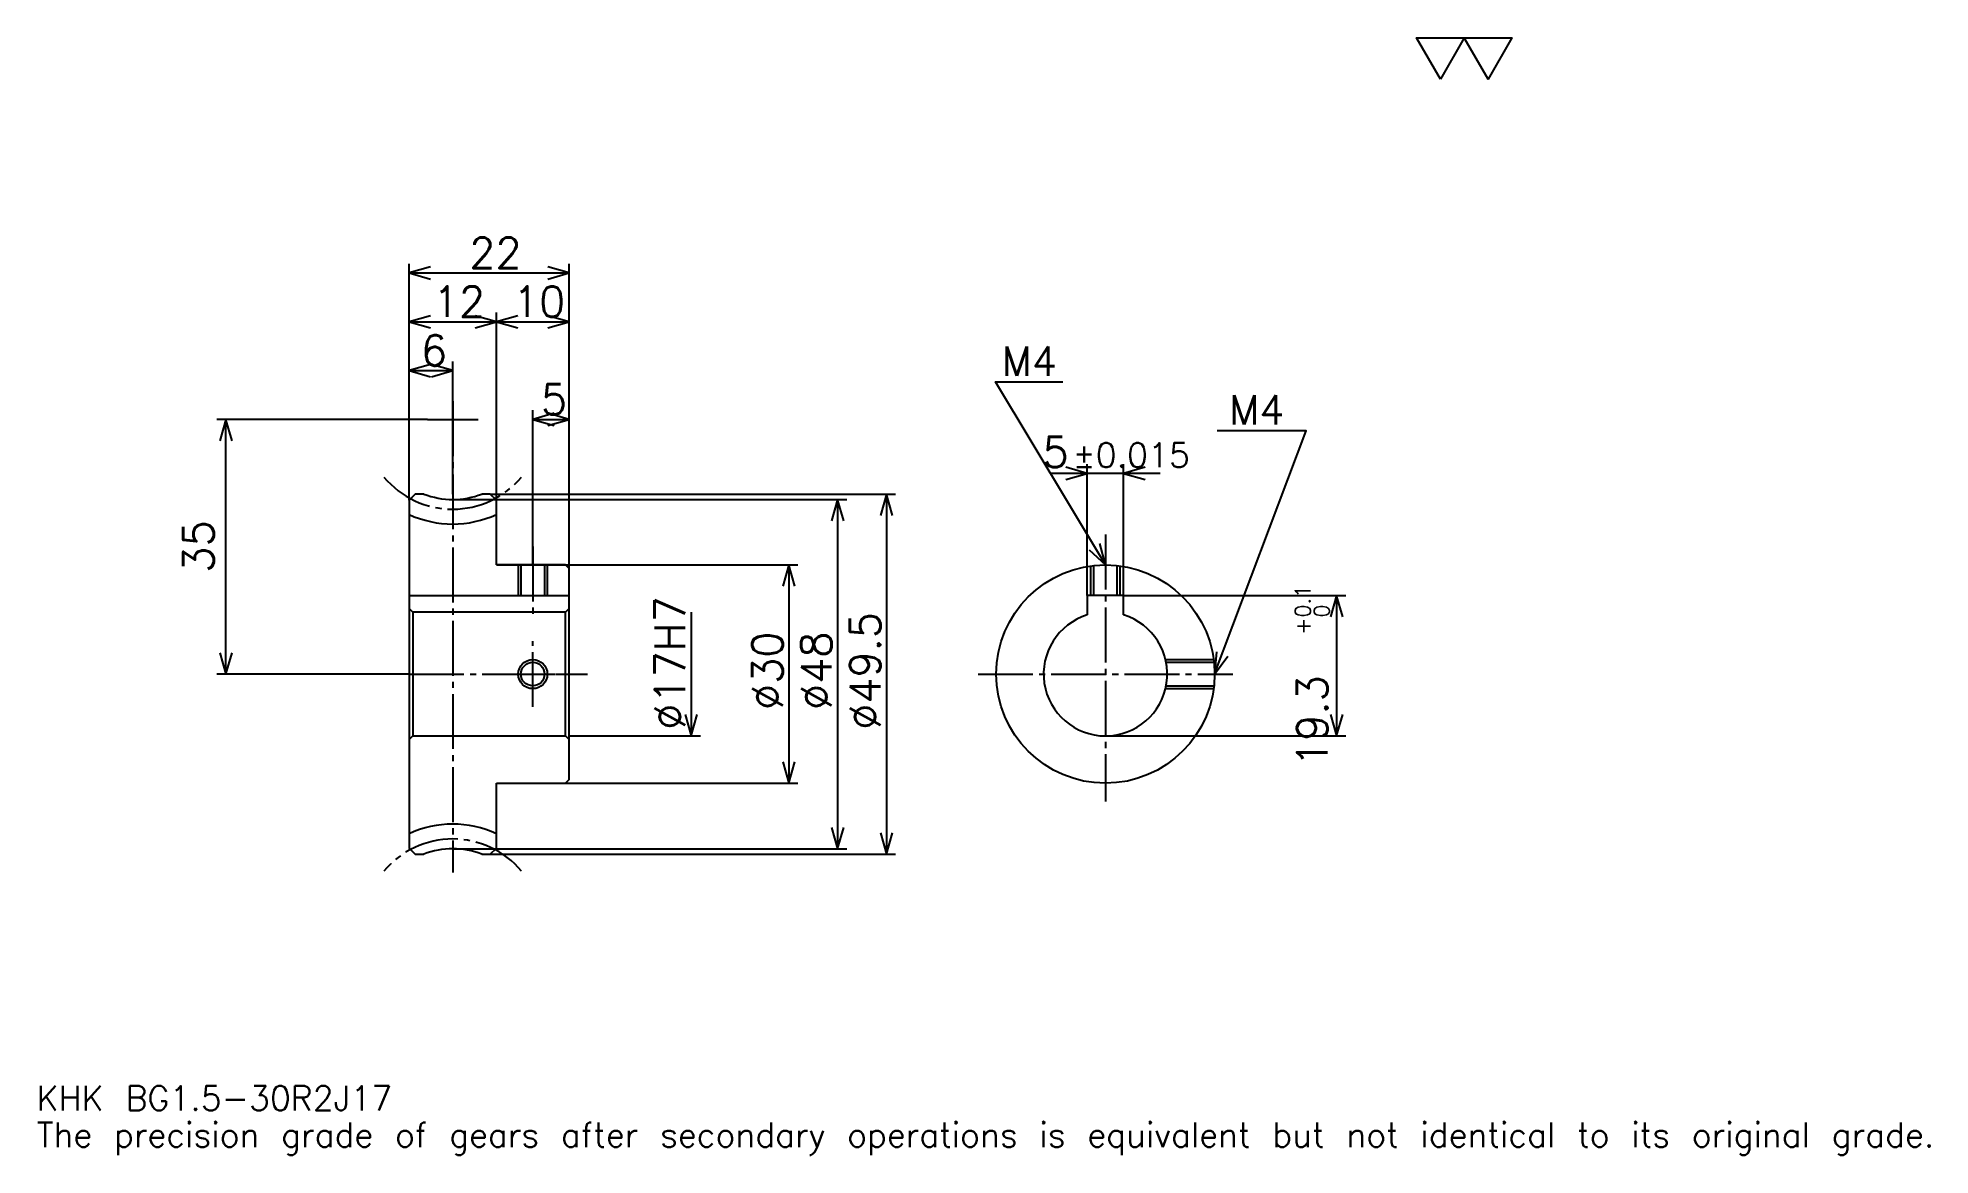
# Model space of a CAD drawing. Extents: x 9 to 269, y 3 to 157.
import ezdxf

# ---------------------------------------------------------------- set-up
doc = ezdxf.new("R2010")
doc.units = 0
doc.linetypes.add('DASHDOT', pattern=[10.064517, 7.548387, -0.83871, 0.83871, -0.83871])
doc.layers.get('0').update_dxf_attribs({"linetype": 'CONTINUOUS'})
doc.layers.add('DASHDOT', color=6, linetype='DASHDOT')
doc.styles.add('KANJI', font='TXT', dxfattribs={"bigfont": 'BIGFONT'})

msp = doc.modelspace()

# ---------------------------------------------------------------- linework, layer by layer
at = {"color": 5}
for p, q in [((59.548386, 93.943542), (59.548386, 125.580643)), ((81.548386, 93.943542), (81.548386, 125.580643)), ((59.548386, 124.322571), (81.548386, 124.322571)), ((59.548386, 117.6129), (71.548386, 117.6129)), ((71.548386, 93.943542), (71.548386, 118.870956)), ((71.548386, 117.6129), (81.548386, 117.6129)), ((65.548386, 93.943542), (65.548386, 112.161285)), ((59.548386, 110.903221), (65.548386, 110.903221)), ((62.064514, 104.193542), (33.129028, 104.193542)), ((34.387093, 69.193542), (34.387093, 104.193542)), ((76.548386, 93.943542), (76.548386, 105.451607)), ((76.548386, 104.193542), (81.548386, 104.193542)), ((162.790314, 96.774185), (147.7258, 96.774185)), ((152.758057, 79.993546), (152.758057, 98.032257)), ((157.758057, 79.993546), (157.758057, 98.032257)), ((59.548386, 93.104836), (59.548386, 93.943542)), ((70.709679, 93.943542), (81.548386, 93.943542)), ((71.548386, 93.104836), (71.548386, 93.943542)), ((76.548386, 84.193542), (76.548386, 93.943542)), ((76.548386, 84.193542), (76.548386, 93.943542)), ((81.548386, 93.943542), (126.41935, 93.943542)), ((81.548386, 83.693542), (81.548386, 93.943542)), ((125.161285, 93.943542), (125.161285, 44.443542)), ((65.548386, 93.193542), (81.548386, 93.193542)), ((81.548386, 93.193542), (119.709671, 93.193542)), ((118.451614, 93.193542), (118.451614, 45.193542)), ((71.548386, 84.193542), (81.548386, 84.193542)), ((81.548386, 84.193542), (113, 84.193542)), ((111.741936, 84.193542), (111.741936, 54.193542)), ((157.758057, 79.993546), (188.290329, 79.993546)), ((187.032257, 79.993546), (187.032257, 60.693542)), ((98.322578, 77.693542), (98.322578, 60.693542)), ((59.548386, 69.193542), (33.129028, 69.193542)), ((81.548386, 60.693542), (99.580643, 60.693542)), ((155.258057, 60.693542), (188.290329, 60.693542)), ((71.548386, 54.193542), (81.548386, 54.193542)), ((81.548386, 54.193542), (113, 54.193542)), ((65.548386, 45.193542), (81.548386, 45.193542)), ((70.709679, 44.443542), (81.548386, 44.443542)), ((81.548386, 45.193542), (119.709671, 45.193542)), ((81.548386, 44.443542), (126.41935, 44.443542))]:
    msp.add_line(p, q, dxfattribs=at)
at = {"color": 4}
for p, q in [((59.548386, 79.993546), (81.548386, 79.993546)), ((81.548386, 78.193542), (81.048386, 77.693542)), ((59.548386, 60.193542), (60.048386, 60.693542)), ((81.548386, 60.193542), (81.048386, 60.693542))]:
    msp.add_line(p, q, dxfattribs=at)
at = {"color": 7}
msp.add_lwpolyline([(201.290329, 150.967743), (198.019363, 156.637421), (211.103226, 156.637421), (207.83226, 150.967743), (204.561295, 156.637421), (201.290329, 150.967743)], dxfattribs=at)
at = {"color": 5}
for points in [[(62.483871, 125.161285), (59.548386, 124.322571), (62.483871, 123.483864)], [(78.6129, 123.483864), (81.548386, 124.322571), (78.6129, 125.161285)], [(62.483871, 118.451607), (59.548386, 117.6129), (62.483871, 116.774185)], [(68.6129, 116.774185), (71.548386, 117.6129), (68.6129, 118.451607)], [(74.483871, 118.451607), (71.548386, 117.6129), (74.483871, 116.774185)], [(78.6129, 116.774185), (81.548386, 117.6129), (78.6129, 118.451607)], [(62.483871, 111.741928), (59.548386, 110.903221), (62.483871, 110.064514)], [(62.6129, 110.064514), (65.548386, 110.903221), (62.6129, 111.741928)], [(155.258057, 84.193542), (140.161285, 109.354828), (149.387085, 109.354828)], [(35.225803, 101.258057), (34.387093, 104.193542), (33.548386, 101.258057)], [(79.483871, 105.032257), (76.548386, 104.193542), (79.483871, 103.354828)], [(78.6129, 103.354828), (81.548386, 104.193542), (78.6129, 105.032257)], [(170.258057, 69.193542), (182.838715, 102.645157), (170.593536, 102.645157)], [(149.822571, 95.935478), (152.758057, 96.774185), (149.822571, 97.6129)], [(160.693542, 97.6129), (157.758057, 96.774185), (160.693542, 95.935478)], [(125.999992, 91.008057), (125.161285, 93.943542), (124.322578, 91.008057)], [(119.290321, 90.258057), (118.451614, 93.193542), (117.6129, 90.258057)], [(153.02858, 86.27919), (155.258057, 84.193542), (154.466949, 87.142212)], [(112.580643, 81.258057), (111.741936, 84.193542), (110.903229, 81.258057)], [(187.870972, 77.05806), (187.032257, 79.993546), (186.193542, 77.05806)], [(33.548386, 72.129028), (34.387093, 69.193542), (35.225803, 72.129028)], [(170.506363, 72.236374), (170.258057, 69.193542), (172.076416, 71.645905)], [(97.483871, 63.629028), (98.322578, 60.693542), (99.161285, 63.629028)], [(186.193542, 63.629028), (187.032257, 60.693542), (187.870972, 63.629028)], [(110.903229, 57.129028), (111.741936, 54.193542), (112.580643, 57.129028)], [(117.6129, 48.129028), (118.451614, 45.193542), (119.290321, 48.129028)], [(124.322578, 47.379028), (125.161285, 44.443542), (125.999992, 47.379028)]]:
    msp.add_lwpolyline(points, dxfattribs=at)
at = {"color": 4}
for points in [[(61.556206, 93.943542), (60.387096, 93.943542), (59.548386, 93.104836), (59.548386, 60.193542)], [(71.548386, 84.193542), (71.548386, 93.104836), (70.709679, 93.943542), (69.540565, 93.943542)], [(71.548386, 54.193542), (81.048386, 54.193542), (81.548386, 54.693542), (81.548386, 83.693542), (81.048386, 84.193542), (71.548386, 84.193542)], [(74.548386, 84.193542), (74.548386, 79.993546)], [(74.928383, 84.193542), (74.928383, 79.993546)], [(78.168388, 84.193542), (78.168388, 79.993546)], [(78.548386, 84.193542), (78.548386, 79.993546)], [(153.258057, 79.993546), (153.258057, 84.059608)], [(153.638062, 79.993546), (153.638062, 84.105804)], [(156.878067, 79.993546), (156.878067, 84.105804)], [(157.258057, 79.993546), (157.258057, 84.059608)], [(59.548386, 78.193542), (60.048386, 77.693542), (60.048386, 60.693542), (81.048386, 60.693542), (81.048386, 77.693542), (60.048386, 77.693542)], [(157.758057, 77.317581), (157.758057, 79.993546), (152.758057, 79.993546), (152.758057, 77.317581)], [(163.519409, 71.193542), (170.12413, 71.193542)], [(163.602264, 70.813545), (170.170319, 70.813545)], [(163.519409, 67.193542), (170.12413, 67.193542)], [(163.602264, 67.57354), (170.170319, 67.57354)], [(59.548386, 60.193542), (59.548386, 45.282249), (60.387096, 44.443542), (61.556206, 44.443542)], [(69.540565, 44.443542), (70.709679, 44.443542), (71.548386, 45.282249), (71.548386, 54.193542)]]:
    msp.add_lwpolyline(points, dxfattribs=at)
for centre, radius in [((155.258057, 69.193542), 15), ((76.548386, 69.193542), 1.62)]:
    msp.add_circle(centre, radius, dxfattribs=at)
at = {"color": 7}
msp.add_circle((76.548386, 69.193542), 2, dxfattribs=at)
at = {"color": 4}
for centre, radius, start, end in [((65.548386, 104.193542), 11, 248.72003407, 291.27996593), ((65.548386, 104.193542), 14.375, 245.33000141, 294.66999859), ((155.258057, 69.193542), 8.5, 107.10463483, 72.89536517), ((65.548386, 34.193542), 14.375, 65.33000141, 114.66999859), ((65.548386, 34.193542), 11, 68.72003407, 111.27996593)]:
    msp.add_arc(centre, radius, start, end, dxfattribs=at)
at = {"layer": 'DASHDOT', "color": 7}
for p, q in [((65.548386, 106.709671), (65.548386, 41.927414)), ((62.064514, 104.193542), (69.032257, 104.193542)), ((155.258057, 88.387093), (155.258057, 51.677414)), ((59.548386, 69.193542), (84.064514, 69.193542)), ((137.741943, 69.193542), (172.7742, 69.193542))]:
    msp.add_line(p, q, dxfattribs=at)
for points in [[(76.548386, 86.709671), (76.548386, 77.477417)], [(76.548386, 64.677414), (76.548386, 73.709671)], [(72.032257, 69.193542), (81.064514, 69.193542)]]:
    msp.add_lwpolyline(points, dxfattribs=at)
for centre, start, end in [((65.548386, 104.193542), 220.00000249, 320.00000152), ((65.548386, 34.193542), 39.99999848, 139.99999751)]:
    msp.add_arc(centre, 12.335, start, end, dxfattribs=at)

# ---------------------------------------------------------------- texts
at = {"color": 7, "style": 'KANJI'}
for s, height, p in [('22', 4.193548, (67.822578, 124.993546)), ('12', 4.193548, (62.822578, 118.283859)), ('10', 4.193548, (73.822578, 118.283859)), ('6', 4.193548, (61.185482, 111.574188)), ('M4', 4.025807, (141, 110.193542)), ('5', 4.193548, (77.685486, 104.86451)), ('M4', 4.025807, (172.270966, 103.483864)), ('5', 4.193548, (146.601746, 97.6129)), ('%%p0.015', 3.354839, (150.752838, 97.6129)), ('KHK BG1.5-30R2J17', 3.354839, (8.387096, 9.225806)), ('The precision grade of gears after secondary operations is equivalent but not identical to its original grade.', 3.354839, (8.387096, 4.193548))]:
    msp.add_text(s, height=height, dxfattribs=at).set_placement(p)
for s, height, p in [('35', 4.193548, (32.709675, 83.129028)), ('0.1', 2.096774, (183.425812, 76.955956)), ('%%c17H7', 4.193548, (97.483871, 61.540318)), ('0', 2.096774, (186.025803, 76.955956)), ('%%c49.5', 4.193548, (124.322578, 61.540318)), ('+', 2.096774, (183.425812, 74.607574)), ('%%c30', 4.193548, (110.903229, 64.266121)), ('%%c48', 4.193548, (117.6129, 64.266121)), ('19.3', 4.193548, (185.7742, 56.456234))]:
    msp.add_text(s, height=height, rotation=90, dxfattribs=at).set_placement(p)

doc.saveas('drawing.dxf')
